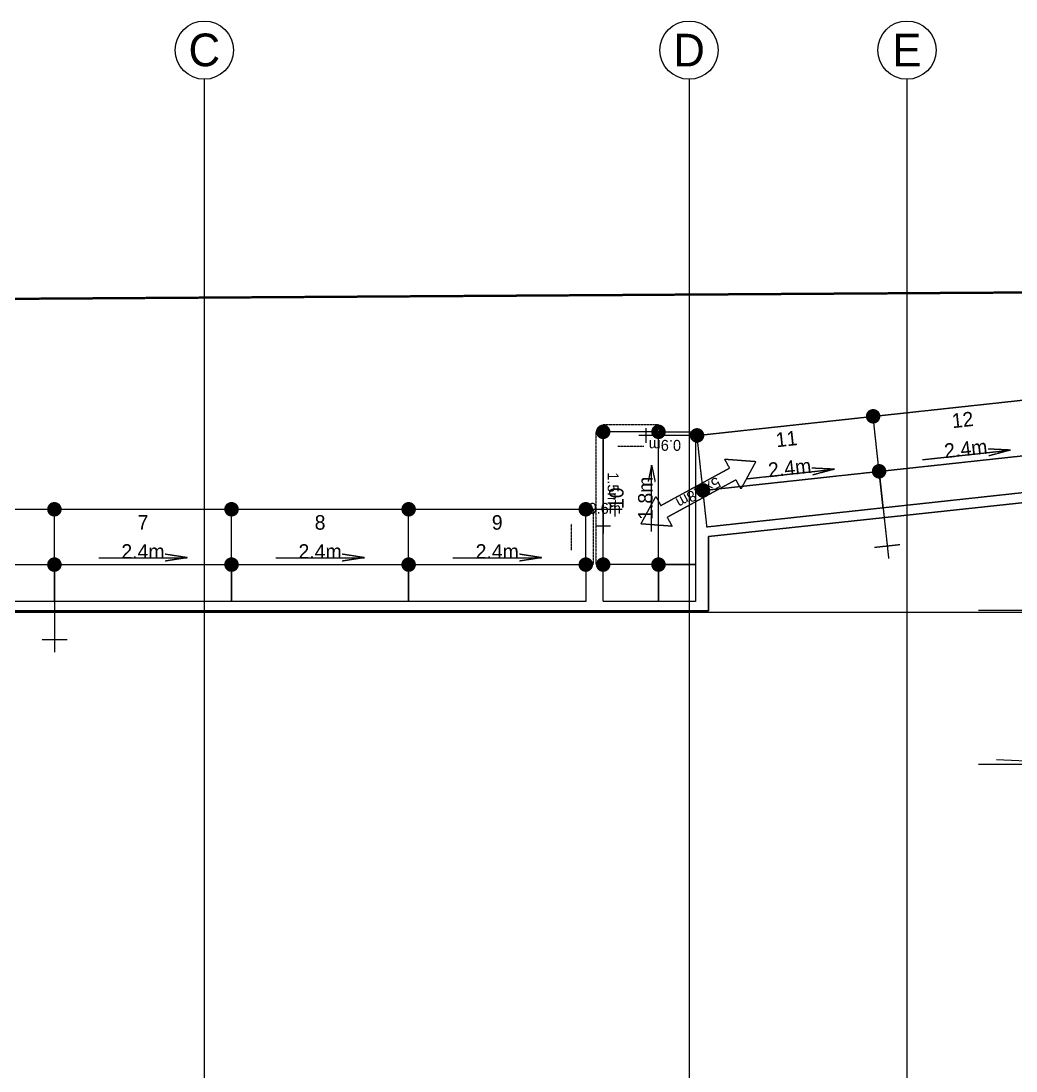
# Model space of a CAD drawing. Header units: millimetres. Extents: x -881708 to -119807, y 0 to 594021.
# Drawn here: x -712922 to -699221, y 447393 to 461855 of the extents above; entities that cross this region are included whole.
import ezdxf
from ezdxf.enums import TextEntityAlignment as Align

# ---------------------------------------------------------------- set-up
doc = ezdxf.new("R2010")
doc.units = ezdxf.units.MM
for name, pattern in [('ACAD_ISO02W100', [15, 12, -3]), ('KwikScaf_DASHED', [3.75, 2.5, -1.25]), ('KwikScaf_Line', [1, 1, 0])]:
    doc.linetypes.add(name, pattern=pattern)
for name, color, linetype in [('01 - Basement Access', 32, 'CONTINUOUS'), ('03 - Level Three', 201, 'CONTINUOUS'), ('04 - Level Four-Six', 112, 'CONTINUOUS'), ('07 - Level Seven', 140, 'CONTINUOUS'), ('08 - Level Eight', 30, 'CONTINUOUS'), ('Grid Lines', 1, 'CONTINUOUS'), ('KwikScaf Schematic', 7, 'CONTINUOUS'), ('Scaffold', 7, 'CONTINUOUS')]:
    doc.layers.add(name, color=color, linetype=linetype)
doc.styles.add('Waco', font='vrinda.ttf', dxfattribs={"height": 250})

msp = doc.modelspace()

# ---------------------------------------------------------------- linework, layer by layer
at = {"layer": '01 - Basement Access'}
for points in [[(-699740, 451617.4), (-688629.8, 451617.4, 0.4142136), (-685629.8, 454617.4), (-685629.8, 460871.1)], [(-699740, 453738.7), (-691663, 453738.7, 0.4142136), (-688663, 456738.7), (-688663, 460871.1)]]:
    msp.add_lwpolyline(points, format="xyb", dxfattribs=at)
at = {"layer": '03 - Level Three'}
msp.add_lwpolyline([(-724015.3, 453731.6), (-703457.3, 453731.6), (-703457.3, 454757), (-696368.9, 455517.6)], dxfattribs=at)
at = {"layer": '04 - Level Four-Six'}
msp.add_lwpolyline([(-723014.2, 453731.6), (-703457.3, 453731.6), (-703457.3, 454757), (-696368.9, 455517.6)], dxfattribs=at)
at = {"layer": '07 - Level Seven'}
msp.add_lwpolyline([(-723014.2, 453731.6), (-703457.3, 453731.6), (-703457.3, 454757), (-696368.9, 455517.6)], dxfattribs=at)
at = {"layer": '08 - Level Eight'}
msp.add_lwpolyline([(-723014.2, 453731.6), (-723014.2, 440481.8), (-722098.5, 440481.8), (-722098.5, 440465.9), (-700737.7, 440465.9), (-700737.7, 439567.5), (-699094.9, 439567.5), (-699094.9, 440465.9), (-691018.1, 440465.9), (-691018.1, 451986.9), (-693083.9, 451986.9), (-693083.9, 453731.6), (-696368.9, 453731.6), (-696368.9, 455517.6), (-703457.3, 454757), (-703457.3, 453731.6)], close=True, dxfattribs=at)
at = {"layer": 'Grid Lines', "linetype": 'ACAD_ISO02W100'}
for points in [[(-710398, 461052.8), (-710398, 433716.2)], [(-703723, 461052.8), (-703723, 433716.2)], [(-700723, 461052.8), (-700723, 433716.2)], [(-733637.7, 453713.9), (-676846.5, 453713.9)]]:
    msp.add_lwpolyline(points, dxfattribs=at)
at = {"layer": 'Grid Lines', "color": 142, "linetype": 'ACAD_ISO02W100', "lineweight": 40}
msp.add_lwpolyline([(-733637.7, 457898.9), (-676846.5, 458256.4)], dxfattribs=at)
at = {"layer": 'Grid Lines'}
for centre in [(-710398, 461454.1), (-703723, 461454.1), (-700723, 461454.1)]:
    msp.add_circle(centre, 401.2, dxfattribs=at)
at = {"layer": 'KwikScaf Schematic', "color": 3, "linetype": 'KwikScaf_Line'}
for p, q in [((-701188.5, 456410.6), (-698763.7, 456673.9)), ((-703613.2, 456147.3), (-701188.5, 456410.6)), ((-701106.2, 455653), (-701188.5, 456410.6)), ((-703513.2, 456147.3), (-704413.2, 456147.3)), ((-704313.2, 456047.3), (-704313.2, 456247.3)), ((-703613.2, 456047.3), (-703613.2, 456247.3)), ((-703531, 455389.7), (-703613.2, 456147.3)), ((-701106.2, 455653), (-698681.5, 455916.3)), ((-700510.3, 455813.5), (-699297.9, 455945.2)), ((-699297.9, 455945.2), (-699606.2, 455959.6)), ((-699297.9, 455945.2), (-699595.9, 455864.9)), ((-703531, 455389.7), (-701106.2, 455653)), ((-702935.1, 455550.2), (-701722.7, 455681.9)), ((-701722.7, 455681.9), (-702030.9, 455696.3)), ((-701722.7, 455681.9), (-702020.6, 455601.6)), ((-701106.2, 455653), (-701051.4, 455148)), ((-701051.4, 455148), (-701106.2, 455653)), ((-698626.6, 455411.3), (-701051.4, 455148)), ((-703476.1, 454884.7), (-703531, 455389.7)), ((-714901.3, 455130.1), (-712462.3, 455130.1)), ((-712462.3, 454368.1), (-712462.3, 455130.1)), ((-712462.3, 455130.1), (-710023.3, 455130.1)), ((-710023.3, 454368.1), (-710023.3, 455130.1)), ((-710023.3, 455130.1), (-707584.3, 455130.1)), ((-707584.3, 454368.1), (-707584.3, 455130.1)), ((-707584.3, 455130.1), (-705145.3, 455130.1)), ((-705245.3, 455130.1), (-704645.3, 455130.1)), ((-705145.3, 455230.1), (-705145.3, 455030.1)), ((-705145.3, 454368.1), (-705145.3, 455130.1)), ((-704745.3, 455230.1), (-704745.3, 455030.1)), ((-701051.4, 455148), (-703476.1, 454884.7)), ((-701051.4, 455148), (-700975.8, 454452.1)), ((-701168.7, 454607.2), (-700820.7, 454644.9)), ((-711852.6, 454463.4), (-710633.1, 454463.4)), ((-710633.1, 454463.4), (-710938, 454511)), ((-710633.1, 454463.4), (-710938, 454415.8)), ((-709413.6, 454463.4), (-708194.1, 454463.4)), ((-708194.1, 454463.4), (-708499, 454511)), ((-708194.1, 454463.4), (-708499, 454415.8)), ((-706974.6, 454463.4), (-705755.1, 454463.4)), ((-705755.1, 454463.4), (-706060, 454511)), ((-705755.1, 454463.4), (-706060, 454415.8)), ((-714901.3, 454368.1), (-712462.3, 454368.1)), ((-712462.3, 454368.1), (-712462.3, 453860.1)), ((-712462.3, 454368.1), (-710023.3, 454368.1)), ((-712462.3, 453860.1), (-712462.3, 454368.1)), ((-710023.3, 454368.1), (-710023.3, 453860.1)), ((-710023.3, 454368.1), (-707584.3, 454368.1)), ((-710023.3, 453860.1), (-710023.3, 454368.1)), ((-707584.3, 454368.1), (-707584.3, 453860.1)), ((-707584.3, 454368.1), (-705145.3, 454368.1)), ((-707584.3, 453860.1), (-707584.3, 454368.1)), ((-705145.3, 454368.1), (-705145.3, 453860.1)), ((-712462.3, 453860.1), (-714901.3, 453860.1)), ((-712462.3, 453860.1), (-712462.3, 453160.1)), ((-710023.3, 453860.1), (-712462.3, 453860.1)), ((-707584.3, 453860.1), (-710023.3, 453860.1)), ((-705145.3, 453860.1), (-707584.3, 453860.1)), ((-712637.3, 453335.1), (-712287.3, 453335.1))]:
    msp.add_line(p, q, dxfattribs=at)
at = {"layer": 'KwikScaf Schematic', "color": 5, "linetype": 'KwikScaf_DASHED'}
for p, q in [((-704906, 456297.1), (-704144, 456297.1)), ((-705006, 456197.1), (-705006, 454368.1)), ((-704706, 455997.1), (-704344, 455997.1))]:
    msp.add_line(p, q, dxfattribs=at)
at = {"layer": 'KwikScaf Schematic', "color": 5, "linetype": 'KwikScaf_Line'}
for p, q in [((-704906, 456297.1), (-704906, 454797.1)), ((-704806, 456197.1), (-705006, 456197.1)), ((-704906, 454368.1), (-704906, 456197.1)), ((-704144, 456197.1), (-704906, 456197.1)), ((-704144, 454368.1), (-704144, 456197.1)), ((-704144, 456197.1), (-703636, 456197.1)), ((-703636, 456197.1), (-703636, 454368.1)), ((-704239.3, 455739.9), (-704286.9, 455511.3)), ((-704239.3, 454825.4), (-704239.3, 455739.9)), ((-704239.3, 455739.9), (-704191.6, 455511.3)), ((-704113.3, 455181.7), (-703165.1, 455698.7)), ((-703165.1, 455698.7), (-703232.1, 455821.6)), ((-703232.1, 455821.6), (-702804.5, 455789.4)), ((-702804.5, 455789.4), (-703009, 455412.5)), ((-703076, 455535.4), (-704024.3, 455018.4)), ((-703009, 455412.5), (-703076, 455535.4)), ((-704384.9, 454927.8), (-704180.3, 455304.7)), ((-704180.3, 455304.7), (-704113.3, 455181.7)), ((-704024.3, 455018.4), (-703957.3, 454895.5)), ((-704806, 454897.1), (-705006, 454897.1)), ((-703957.3, 454895.5), (-704384.9, 454927.8)), ((-704144, 454368.1), (-704906, 454368.1)), ((-704906, 453860.1), (-704906, 454368.1)), ((-703636, 454368.1), (-704144, 454368.1)), ((-704144, 454368.1), (-704144, 453860.1)), ((-704144, 454368.1), (-703636, 454368.1)), ((-704144, 453860.1), (-704144, 454368.1)), ((-703636, 454368.1), (-703636, 453860.1)), ((-704144, 453860.1), (-704906, 453860.1)), ((-703636, 453860.1), (-704144, 453860.1))]:
    msp.add_line(p, q, dxfattribs=at)
at = {"layer": 'KwikScaf Schematic', "color": 3, "linetype": 'KwikScaf_DASHED'}
for p, q in [((-705045.3, 455130.1), (-705045.3, 454368.1)), ((-705345.3, 454930.1), (-705345.3, 454568.1))]:
    msp.add_line(p, q, dxfattribs=at)
at = {"layer": 'KwikScaf Schematic', "color": 3, "linetype": 'KwikScaf_Line'}
for points in [[(-701193.9, 456460.3, 100, 100, -0.1989124), (-701157.1, 456449.5, 100, 100, -0.1989124), (-701138.8, 456416, 100, 100, -0.1989124), (-701149.5, 456379.2, 100, 100, -0.1989124), (-701183.1, 456360.9, 100, 100, -0.1989124), (-701219.8, 456371.6, 100, 100, -0.1989124), (-701238.2, 456405.2, 100, 100, -0.1989124), (-701227.4, 456441.9, 100, 100, -0.1989124)], [(-703618.6, 456197, 100, 100, -0.1989124), (-703581.9, 456186.2, 100, 100, -0.1989124), (-703563.5, 456152.7, 100, 100, -0.1989124), (-703574.3, 456115.9, 100, 100, -0.1989124), (-703607.8, 456097.6, 100, 100, -0.1989124), (-703644.6, 456108.3, 100, 100, -0.1989124), (-703662.9, 456141.9, 100, 100, -0.1989124), (-703652.2, 456178.6, 100, 100, -0.1989124)], [(-701111.6, 455702.7, 100, 100, -0.1989124), (-701074.9, 455692, 100, 100, -0.1989124), (-701056.5, 455658.4, 100, 100, -0.1989124), (-701067.3, 455621.7, 100, 100, -0.1989124), (-701100.8, 455603.3, 100, 100, -0.1989124), (-701137.6, 455614.1, 100, 100, -0.1989124), (-701155.9, 455647.6, 100, 100, -0.1989124), (-701145.2, 455684.4, 100, 100, -0.1989124)], [(-712462.3, 455180.1, 100, 100, -0.1989124), (-712427, 455165.5, 100, 100, -0.1989124), (-712412.3, 455130.1, 100, 100, -0.1989124), (-712427, 455094.8, 100, 100, -0.1989124), (-712462.3, 455080.1, 100, 100, -0.1989124), (-712497.7, 455094.8, 100, 100, -0.1989124), (-712512.3, 455130.1, 100, 100, -0.1989124), (-712497.7, 455165.5, 100, 100, -0.1989124)], [(-712462.3, 455180.1, 100, 100, -0.1989124), (-712427, 455165.5, 100, 100, -0.1989124), (-712412.3, 455130.1, 100, 100, -0.1989124), (-712427, 455094.8, 100, 100, -0.1989124), (-712462.3, 455080.1, 100, 100, -0.1989124), (-712497.7, 455094.8, 100, 100, -0.1989124), (-712512.3, 455130.1, 100, 100, -0.1989124), (-712497.7, 455165.5, 100, 100, -0.1989124)], [(-710023.3, 455180.1, 100, 100, -0.1989124), (-709988, 455165.5, 100, 100, -0.1989124), (-709973.3, 455130.1, 100, 100, -0.1989124), (-709988, 455094.8, 100, 100, -0.1989124), (-710023.3, 455080.1, 100, 100, -0.1989124), (-710058.7, 455094.8, 100, 100, -0.1989124), (-710073.3, 455130.1, 100, 100, -0.1989124), (-710058.7, 455165.5, 100, 100, -0.1989124)], [(-710023.3, 455180.1, 100, 100, -0.1989124), (-709988, 455165.5, 100, 100, -0.1989124), (-709973.3, 455130.1, 100, 100, -0.1989124), (-709988, 455094.8, 100, 100, -0.1989124), (-710023.3, 455080.1, 100, 100, -0.1989124), (-710058.7, 455094.8, 100, 100, -0.1989124), (-710073.3, 455130.1, 100, 100, -0.1989124), (-710058.7, 455165.5, 100, 100, -0.1989124)], [(-707584.3, 455180.1, 100, 100, -0.1989124), (-707549, 455165.5, 100, 100, -0.1989124), (-707534.3, 455130.1, 100, 100, -0.1989124), (-707549, 455094.8, 100, 100, -0.1989124), (-707584.3, 455080.1, 100, 100, -0.1989124), (-707619.7, 455094.8, 100, 100, -0.1989124), (-707634.3, 455130.1, 100, 100, -0.1989124), (-707619.7, 455165.5, 100, 100, -0.1989124)], [(-707584.3, 455180.1, 100, 100, -0.1989124), (-707549, 455165.5, 100, 100, -0.1989124), (-707534.3, 455130.1, 100, 100, -0.1989124), (-707549, 455094.8, 100, 100, -0.1989124), (-707584.3, 455080.1, 100, 100, -0.1989124), (-707619.7, 455094.8, 100, 100, -0.1989124), (-707634.3, 455130.1, 100, 100, -0.1989124), (-707619.7, 455165.5, 100, 100, -0.1989124)], [(-705145.3, 455180.1, 100, 100, -0.1989124), (-705110, 455165.5, 100, 100, -0.1989124), (-705095.3, 455130.1, 100, 100, -0.1989124), (-705110, 455094.8, 100, 100, -0.1989124), (-705145.3, 455080.1, 100, 100, -0.1989124), (-705180.7, 455094.8, 100, 100, -0.1989124), (-705195.3, 455130.1, 100, 100, -0.1989124), (-705180.7, 455165.5, 100, 100, -0.1989124)], [(-712462.3, 454418.1, 100, 100, -0.1989124), (-712427, 454403.5, 100, 100, -0.1989124), (-712412.3, 454368.1, 100, 100, -0.1989124), (-712427, 454332.8, 100, 100, -0.1989124), (-712462.3, 454318.1, 100, 100, -0.1989124), (-712497.7, 454332.8, 100, 100, -0.1989124), (-712512.3, 454368.1, 100, 100, -0.1989124), (-712497.7, 454403.5, 100, 100, -0.1989124)], [(-710023.3, 454418.1, 100, 100, -0.1989124), (-709988, 454403.5, 100, 100, -0.1989124), (-709973.3, 454368.1, 100, 100, -0.1989124), (-709988, 454332.8, 100, 100, -0.1989124), (-710023.3, 454318.1, 100, 100, -0.1989124), (-710058.7, 454332.8, 100, 100, -0.1989124), (-710073.3, 454368.1, 100, 100, -0.1989124), (-710058.7, 454403.5, 100, 100, -0.1989124)], [(-707584.3, 454418.1, 100, 100, -0.1989124), (-707549, 454403.5, 100, 100, -0.1989124), (-707534.3, 454368.1, 100, 100, -0.1989124), (-707549, 454332.8, 100, 100, -0.1989124), (-707584.3, 454318.1, 100, 100, -0.1989124), (-707619.7, 454332.8, 100, 100, -0.1989124), (-707634.3, 454368.1, 100, 100, -0.1989124), (-707619.7, 454403.5, 100, 100, -0.1989124)], [(-705145.3, 454418.1, 100, 100, -0.1989124), (-705110, 454403.5, 100, 100, -0.1989124), (-705095.3, 454368.1, 100, 100, -0.1989124), (-705110, 454332.8, 100, 100, -0.1989124), (-705145.3, 454318.1, 100, 100, -0.1989124), (-705180.7, 454332.8, 100, 100, -0.1989124), (-705195.3, 454368.1, 100, 100, -0.1989124), (-705180.7, 454403.5, 100, 100, -0.1989124)]]:
    msp.add_lwpolyline(points, format="xyseb", close=True, dxfattribs=at)
at = {"layer": 'KwikScaf Schematic', "color": 3, "linetype": 'KwikScaf_Line', "const_width": 100}
for points in [[(-701193.9, 456460.3, -0.1989124), (-701157.1, 456449.5, -0.1989124), (-701138.8, 456416, -0.1989124), (-701149.5, 456379.2, -0.1989124), (-701183.1, 456360.9, -0.1989124), (-701219.8, 456371.6, -0.1989124), (-701238.2, 456405.2, -0.1989124), (-701227.4, 456441.9, -0.1989124)], [(-701111.6, 455702.7, -0.1989124), (-701074.9, 455692, -0.1989124), (-701056.5, 455658.4, -0.1989124), (-701067.3, 455621.7, -0.1989124), (-701100.8, 455603.3, -0.1989124), (-701137.6, 455614.1, -0.1989124), (-701155.9, 455647.6, -0.1989124), (-701145.2, 455684.4, -0.1989124)], [(-703536.4, 455439.4, -0.1989124), (-703499.6, 455428.7, -0.1989124), (-703481.3, 455395.1, -0.1989124), (-703492, 455358.4, -0.1989124), (-703525.6, 455340, -0.1989124), (-703562.3, 455350.8, -0.1989124), (-703580.7, 455384.3, -0.1989124), (-703569.9, 455421.1, -0.1989124)], [(-712462.3, 454418.1, -0.1989124), (-712427, 454403.5, -0.1989124), (-712412.3, 454368.1, -0.1989124), (-712427, 454332.8, -0.1989124), (-712462.3, 454318.1, -0.1989124), (-712497.7, 454332.8, -0.1989124), (-712512.3, 454368.1, -0.1989124), (-712497.7, 454403.5, -0.1989124)], [(-710023.3, 454418.1, -0.1989124), (-709988, 454403.5, -0.1989124), (-709973.3, 454368.1, -0.1989124), (-709988, 454332.8, -0.1989124), (-710023.3, 454318.1, -0.1989124), (-710058.7, 454332.8, -0.1989124), (-710073.3, 454368.1, -0.1989124), (-710058.7, 454403.5, -0.1989124)], [(-707584.3, 454418.1, -0.1989124), (-707549, 454403.5, -0.1989124), (-707534.3, 454368.1, -0.1989124), (-707549, 454332.8, -0.1989124), (-707584.3, 454318.1, -0.1989124), (-707619.7, 454332.8, -0.1989124), (-707634.3, 454368.1, -0.1989124), (-707619.7, 454403.5, -0.1989124)]]:
    msp.add_lwpolyline(points, format="xyb", close=True, dxfattribs=at)
at = {"layer": 'KwikScaf Schematic', "color": 5, "linetype": 'KwikScaf_Line', "const_width": 100}
for points in [[(-704956, 456197.1, -0.1989124), (-704941.4, 456232.5, -0.1989124), (-704906, 456247.1, -0.1989124), (-704870.7, 456232.5, -0.1989124), (-704856, 456197.1, -0.1989124), (-704870.7, 456161.8, -0.1989124), (-704906, 456147.1, -0.1989124), (-704941.4, 456161.8, -0.1989124)], [(-704194, 456197.1, -0.1989124), (-704179.4, 456232.5, -0.1989124), (-704144, 456247.1, -0.1989124), (-704108.7, 456232.5, -0.1989124), (-704094, 456197.1, -0.1989124), (-704108.7, 456161.8, -0.1989124), (-704144, 456147.1, -0.1989124), (-704179.4, 456161.8, -0.1989124)], [(-704956, 454368.1, -0.1989124), (-704941.4, 454403.5, -0.1989124), (-704906, 454418.1, -0.1989124), (-704870.7, 454403.5, -0.1989124), (-704856, 454368.1, -0.1989124), (-704870.7, 454332.8, -0.1989124), (-704906, 454318.1, -0.1989124), (-704941.4, 454332.8, -0.1989124)], [(-704194, 454368.1, -0.1989124), (-704179.4, 454403.5, -0.1989124), (-704144, 454418.1, -0.1989124), (-704108.7, 454403.5, -0.1989124), (-704094, 454368.1, -0.1989124), (-704108.7, 454332.8, -0.1989124), (-704144, 454318.1, -0.1989124), (-704179.4, 454332.8, -0.1989124)]]:
    msp.add_lwpolyline(points, format="xyb", close=True, dxfattribs=at)
at = {"layer": 'Scaffold'}
msp.add_lwpolyline([(-699489.9, 451685.7), (-697241.2, 451582.5)], dxfattribs=at)

# ---------------------------------------------------------------- texts
at = {"layer": 'Grid Lines', "char_height": 450, "attachment_point": 5, "style": 'Waco'}
for s, insert in [('C', (-710398, 461454.1)), ('D', (-703723, 461454.1)), ('E', (-700723, 461454.1))]:
    msp.add_mtext_dynamic_manual_height_columns(s, width=637.099, gutter_width=1250, heights=[0], dxfattribs=dict(at, insert=insert))
at = {"layer": 'KwikScaf Schematic'}
for s, height, rotation, p in [('12', 200, 6.19736, (-699956.6, 456362.3)), ('11', 200, 6.19736, (-702381.3, 456099)), ('2.4m', 200, 6.19736, (-699913.4, 455964.6)), ('2.4m', 200, 6.19736, (-702338.1, 455701.3)), ('1.8m', 200, 90, (-704325, 455282.6)), ('5x1.8m', 150, 208.5995, (-703594.7, 455358.6)), ('10', 200, 90, (-704725, 455282.6))]:
    msp.add_text(s, height=height, rotation=rotation, dxfattribs=at).set_placement(p, align=Align.MIDDLE_CENTER)
for s, rotation, p in [('0.9m', 180, (-704056.5, 456085.6)), ('1.5m', 270, (-704844, 455418.1))]:
    msp.add_text(s, height=150, rotation=rotation, dxfattribs=at).set_placement(p, align=Align.CENTER)
msp.add_text('0.6m', height=150, dxfattribs=at).set_placement((-704884.3, 455068.1), align=Align.CENTER)
for s, p in [('7', (-711242.8, 454949.1)), ('8', (-708803.8, 454949.1)), ('9', (-706364.8, 454949.1)), ('2.4m', (-711242.8, 454549.1)), ('2.4m', (-708803.8, 454549.1)), ('2.4m', (-706364.8, 454549.1))]:
    msp.add_text(s, height=200, dxfattribs=at).set_placement(p, align=Align.MIDDLE_CENTER)

doc.saveas('drawing.dxf')
